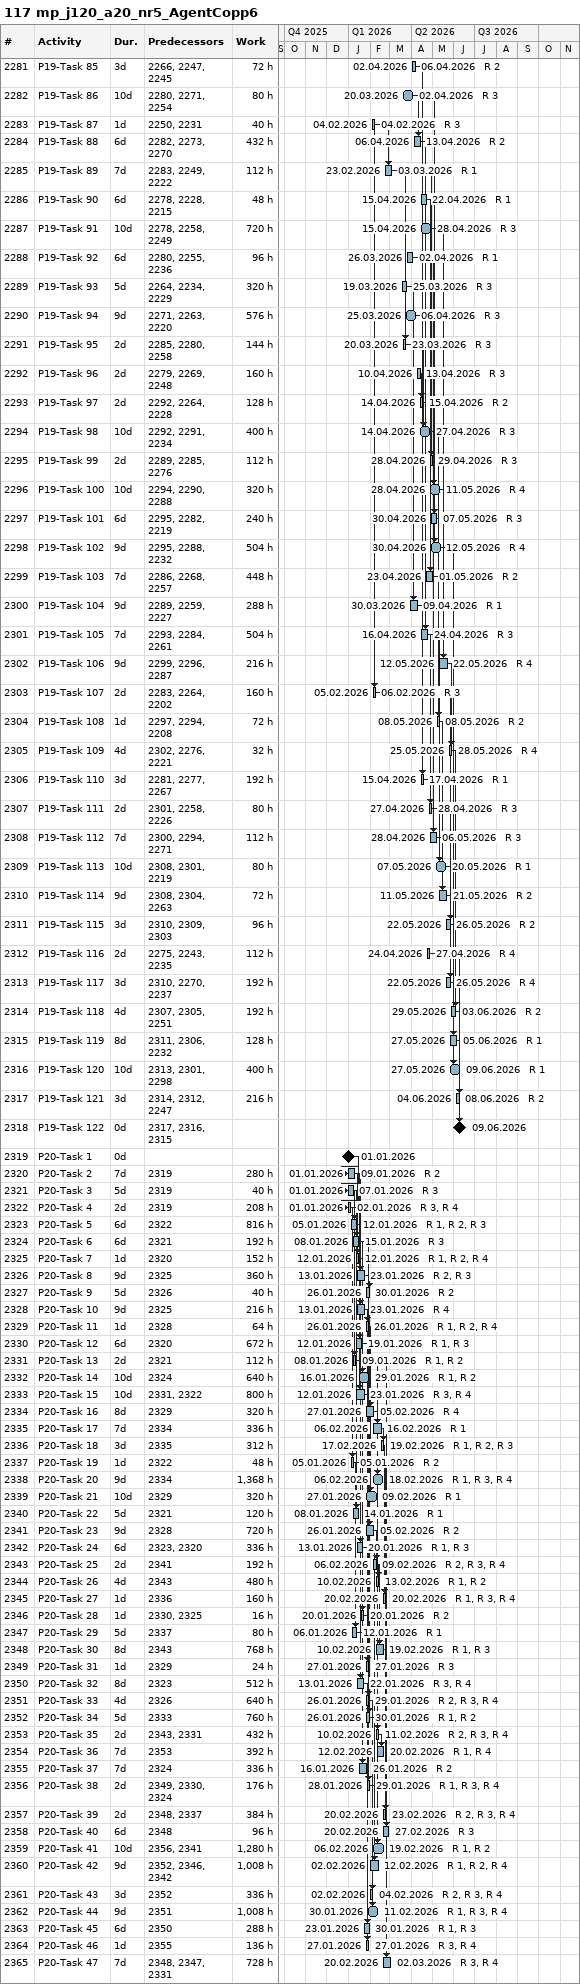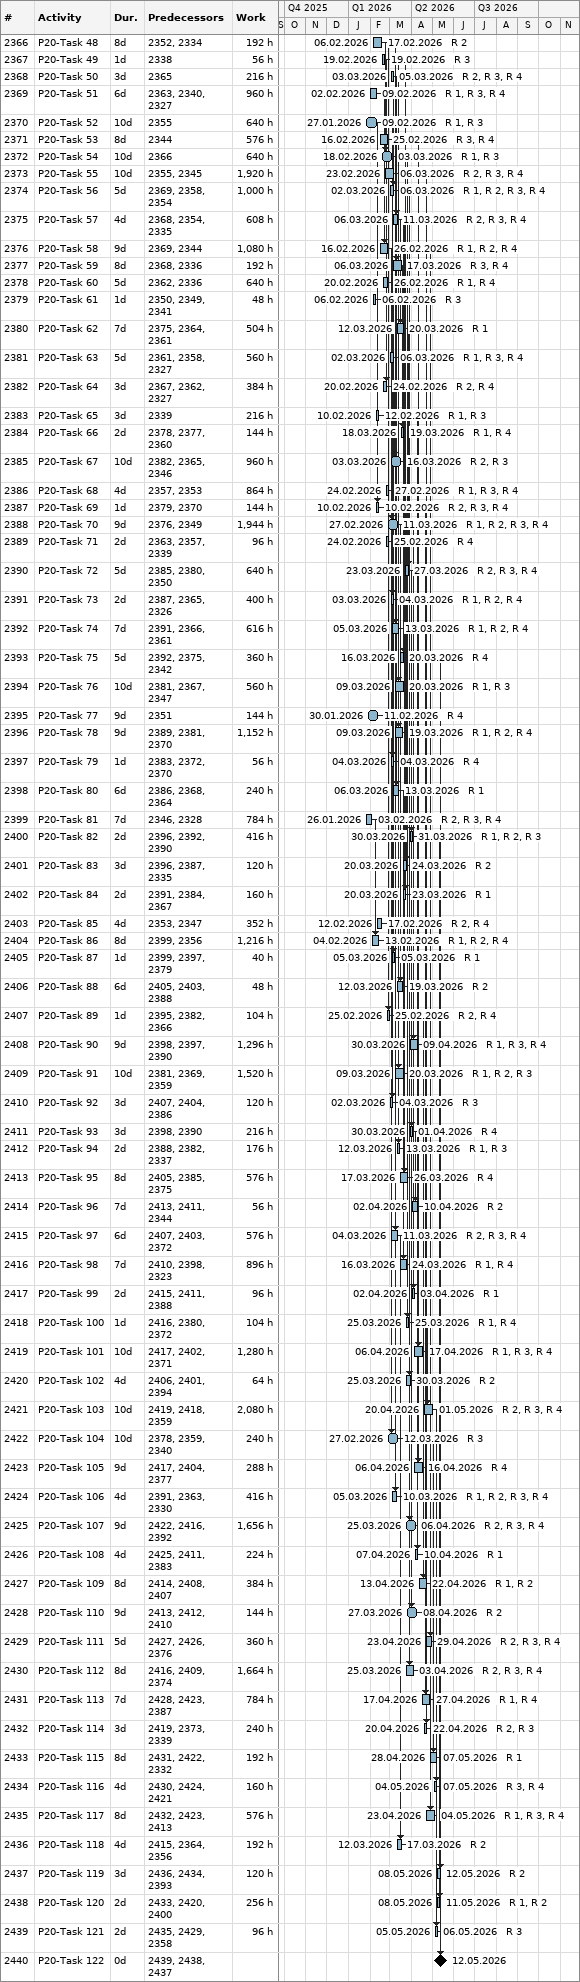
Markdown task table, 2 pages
117 mp_j120_a20_nr5_AgentCopp6

| ID | Task | Duration | Start | Finish | Predecessors | Resources | Work (h) |
|---|---|---|---|---|---|---|---|
| 2281 | P19-Task 85 | 3d | 2026-04-02 | 2026-04-06 | 2266, 2247, 2245 | R 2 | 72 |
| 2282 | P19-Task 86 | 10d | 2026-03-20 | 2026-04-02 | 2280, 2271, 2254 | R 3 | 80 |
| 2283 | P19-Task 87 | 1d | 2026-02-04 | 2026-02-04 | 2250, 2231 | R 3 | 40 |
| 2284 | P19-Task 88 | 6d | 2026-04-06 | 2026-04-13 | 2282, 2273, 2270 | R 2 | 432 |
| 2285 | P19-Task 89 | 7d | 2026-02-23 | 2026-03-03 | 2283, 2249, 2222 | R 1 | 112 |
| 2286 | P19-Task 90 | 6d | 2026-04-15 | 2026-04-22 | 2278, 2228, 2215 | R 1 | 48 |
| 2287 | P19-Task 91 | 10d | 2026-04-15 | 2026-04-28 | 2278, 2258, 2249 | R 3 | 720 |
| 2288 | P19-Task 92 | 6d | 2026-03-26 | 2026-04-02 | 2280, 2255, 2236 | R 1 | 96 |
| 2289 | P19-Task 93 | 5d | 2026-03-19 | 2026-03-25 | 2264, 2234, 2229 | R 3 | 320 |
| 2290 | P19-Task 94 | 9d | 2026-03-25 | 2026-04-06 | 2271, 2263, 2220 | R 3 | 576 |
| 2291 | P19-Task 95 | 2d | 2026-03-20 | 2026-03-23 | 2285, 2280, 2258 | R 3 | 144 |
| 2292 | P19-Task 96 | 2d | 2026-04-10 | 2026-04-13 | 2279, 2269, 2248 | R 3 | 160 |
| 2293 | P19-Task 97 | 2d | 2026-04-14 | 2026-04-15 | 2292, 2264, 2228 | R 2 | 128 |
| 2294 | P19-Task 98 | 10d | 2026-04-14 | 2026-04-27 | 2292, 2291, 2234 | R 3 | 400 |
| 2295 | P19-Task 99 | 2d | 2026-04-28 | 2026-04-29 | 2289, 2285, 2276 | R 3 | 112 |
| 2296 | P19-Task 100 | 10d | 2026-04-28 | 2026-05-11 | 2294, 2290, 2288 | R 4 | 320 |
| 2297 | P19-Task 101 | 6d | 2026-04-30 | 2026-05-07 | 2295, 2282, 2219 | R 3 | 240 |
| 2298 | P19-Task 102 | 9d | 2026-04-30 | 2026-05-12 | 2295, 2288, 2232 | R 4 | 504 |
| 2299 | P19-Task 103 | 7d | 2026-04-23 | 2026-05-01 | 2286, 2268, 2257 | R 2 | 448 |
| 2300 | P19-Task 104 | 9d | 2026-03-30 | 2026-04-09 | 2289, 2259, 2227 | R 1 | 288 |
| 2301 | P19-Task 105 | 7d | 2026-04-16 | 2026-04-24 | 2293, 2284, 2261 | R 3 | 504 |
| 2302 | P19-Task 106 | 9d | 2026-05-12 | 2026-05-22 | 2299, 2296, 2287 | R 4 | 216 |
| 2303 | P19-Task 107 | 2d | 2026-02-05 | 2026-02-06 | 2283, 2264, 2202 | R 3 | 160 |
| 2304 | P19-Task 108 | 1d | 2026-05-08 | 2026-05-08 | 2297, 2294, 2208 | R 2 | 72 |
| 2305 | P19-Task 109 | 4d | 2026-05-25 | 2026-05-28 | 2302, 2276, 2221 | R 4 | 32 |
| 2306 | P19-Task 110 | 3d | 2026-04-15 | 2026-04-17 | 2281, 2277, 2267 | R 1 | 192 |
| 2307 | P19-Task 111 | 2d | 2026-04-27 | 2026-04-28 | 2301, 2258, 2226 | R 3 | 80 |
| 2308 | P19-Task 112 | 7d | 2026-04-28 | 2026-05-06 | 2300, 2294, 2271 | R 3 | 112 |
| 2309 | P19-Task 113 | 10d | 2026-05-07 | 2026-05-20 | 2308, 2301, 2219 | R 1 | 80 |
| 2310 | P19-Task 114 | 9d | 2026-05-11 | 2026-05-21 | 2308, 2304, 2263 | R 2 | 72 |
| 2311 | P19-Task 115 | 3d | 2026-05-22 | 2026-05-26 | 2310, 2309, 2303 | R 2 | 96 |
| 2312 | P19-Task 116 | 2d | 2026-04-24 | 2026-04-27 | 2275, 2243, 2235 | R 4 | 112 |
| 2313 | P19-Task 117 | 3d | 2026-05-22 | 2026-05-26 | 2310, 2270, 2237 | R 4 | 192 |
| 2314 | P19-Task 118 | 4d | 2026-05-29 | 2026-06-03 | 2307, 2305, 2251 | R 2 | 192 |
| 2315 | P19-Task 119 | 8d | 2026-05-27 | 2026-06-05 | 2311, 2306, 2232 | R 1 | 128 |
| 2316 | P19-Task 120 | 10d | 2026-05-27 | 2026-06-09 | 2313, 2301, 2298 | R 1 | 400 |
| 2317 | P19-Task 121 | 3d | 2026-06-04 | 2026-06-08 | 2314, 2312, 2247 | R 2 | 216 |
| 2318 | P19-Task 122 | 0d | 2026-06-09 | 2026-06-09 | 2317, 2316, 2315 |  |  |
| 2319 | P20-Task 1 | 0d | 2026-01-01 | 2026-01-01 |  |  |  |
| 2320 | P20-Task 2 | 7d | 2026-01-01 | 2026-01-09 | 2319 | R 2 | 280 |
| 2321 | P20-Task 3 | 5d | 2026-01-01 | 2026-01-07 | 2319 | R 3 | 40 |
| 2322 | P20-Task 4 | 2d | 2026-01-01 | 2026-01-02 | 2319 | R 3, R 4 | 208 |
| 2323 | P20-Task 5 | 6d | 2026-01-05 | 2026-01-12 | 2322 | R 1, R 2, R 3 | 816 |
| 2324 | P20-Task 6 | 6d | 2026-01-08 | 2026-01-15 | 2321 | R 3 | 192 |
| 2325 | P20-Task 7 | 1d | 2026-01-12 | 2026-01-12 | 2320 | R 1, R 2, R 4 | 152 |
| 2326 | P20-Task 8 | 9d | 2026-01-13 | 2026-01-23 | 2325 | R 2, R 3 | 360 |
| 2327 | P20-Task 9 | 5d | 2026-01-26 | 2026-01-30 | 2326 | R 2 | 40 |
| 2328 | P20-Task 10 | 9d | 2026-01-13 | 2026-01-23 | 2325 | R 4 | 216 |
| 2329 | P20-Task 11 | 1d | 2026-01-26 | 2026-01-26 | 2328 | R 1, R 2, R 4 | 64 |
| 2330 | P20-Task 12 | 6d | 2026-01-12 | 2026-01-19 | 2320 | R 1, R 3 | 672 |
| 2331 | P20-Task 13 | 2d | 2026-01-08 | 2026-01-09 | 2321 | R 1, R 2 | 112 |
| 2332 | P20-Task 14 | 10d | 2026-01-16 | 2026-01-29 | 2324 | R 1, R 2 | 640 |
| 2333 | P20-Task 15 | 10d | 2026-01-12 | 2026-01-23 | 2331, 2322 | R 3, R 4 | 800 |
| 2334 | P20-Task 16 | 8d | 2026-01-27 | 2026-02-05 | 2329 | R 4 | 320 |
| 2335 | P20-Task 17 | 7d | 2026-02-06 | 2026-02-16 | 2334 | R 1 | 336 |
| 2336 | P20-Task 18 | 3d | 2026-02-17 | 2026-02-19 | 2335 | R 1, R 2, R 3 | 312 |
| 2337 | P20-Task 19 | 1d | 2026-01-05 | 2026-01-05 | 2322 | R 2 | 48 |
| 2338 | P20-Task 20 | 9d | 2026-02-06 | 2026-02-18 | 2334 | R 1, R 3, R 4 | 1368 |
| 2339 | P20-Task 21 | 10d | 2026-01-27 | 2026-02-09 | 2329 | R 1 | 320 |
| 2340 | P20-Task 22 | 5d | 2026-01-08 | 2026-01-14 | 2321 | R 1 | 120 |
| 2341 | P20-Task 23 | 9d | 2026-01-26 | 2026-02-05 | 2328 | R 2 | 720 |
| 2342 | P20-Task 24 | 6d | 2026-01-13 | 2026-01-20 | 2323, 2320 | R 1, R 3 | 336 |
| 2343 | P20-Task 25 | 2d | 2026-02-06 | 2026-02-09 | 2341 | R 2, R 3, R 4 | 192 |
| 2344 | P20-Task 26 | 4d | 2026-02-10 | 2026-02-13 | 2343 | R 1, R 2 | 480 |
| 2345 | P20-Task 27 | 1d | 2026-02-20 | 2026-02-20 | 2336 | R 1, R 3, R 4 | 160 |
| 2346 | P20-Task 28 | 1d | 2026-01-20 | 2026-01-20 | 2330, 2325 | R 2 | 16 |
| 2347 | P20-Task 29 | 5d | 2026-01-06 | 2026-01-12 | 2337 | R 1 | 80 |
| 2348 | P20-Task 30 | 8d | 2026-02-10 | 2026-02-19 | 2343 | R 1, R 3 | 768 |
| 2349 | P20-Task 31 | 1d | 2026-01-27 | 2026-01-27 | 2329 | R 3 | 24 |
| 2350 | P20-Task 32 | 8d | 2026-01-13 | 2026-01-22 | 2323 | R 3, R 4 | 512 |
| 2351 | P20-Task 33 | 4d | 2026-01-26 | 2026-01-29 | 2326 | R 2, R 3, R 4 | 640 |
| 2352 | P20-Task 34 | 5d | 2026-01-26 | 2026-01-30 | 2333 | R 1, R 2 | 760 |
| 2353 | P20-Task 35 | 2d | 2026-02-10 | 2026-02-11 | 2343, 2331 | R 2, R 3, R 4 | 432 |
| 2354 | P20-Task 36 | 7d | 2026-02-12 | 2026-02-20 | 2353 | R 1, R 4 | 392 |
| 2355 | P20-Task 37 | 7d | 2026-01-16 | 2026-01-26 | 2324 | R 2 | 336 |
| 2356 | P20-Task 38 | 2d | 2026-01-28 | 2026-01-29 | 2349, 2330, 2324 | R 1, R 3, R 4 | 176 |
| 2357 | P20-Task 39 | 2d | 2026-02-20 | 2026-02-23 | 2348, 2337 | R 2, R 3, R 4 | 384 |
| 2358 | P20-Task 40 | 6d | 2026-02-20 | 2026-02-27 | 2348 | R 3 | 96 |
| 2359 | P20-Task 41 | 10d | 2026-02-06 | 2026-02-19 | 2356, 2341 | R 1, R 2 | 1280 |
| 2360 | P20-Task 42 | 9d | 2026-02-02 | 2026-02-12 | 2352, 2346, 2342 | R 1, R 2, R 4 | 1008 |
| 2361 | P20-Task 43 | 3d | 2026-02-02 | 2026-02-04 | 2352 | R 2, R 3, R 4 | 336 |
| 2362 | P20-Task 44 | 9d | 2026-01-30 | 2026-02-11 | 2351 | R 1, R 3, R 4 | 1008 |
| 2363 | P20-Task 45 | 6d | 2026-01-23 | 2026-01-30 | 2350 | R 1, R 3 | 288 |
| 2364 | P20-Task 46 | 1d | 2026-01-27 | 2026-01-27 | 2355 | R 3, R 4 | 136 |
| 2365 | P20-Task 47 | 7d | 2026-02-20 | 2026-03-02 | 2348, 2347, 2331 | R 3, R 4 | 728 |
| 2366 | P20-Task 48 | 8d | 2026-02-06 | 2026-02-17 | 2352, 2334 | R 2 | 192 |
| 2367 | P20-Task 49 | 1d | 2026-02-19 | 2026-02-19 | 2338 | R 3 | 56 |
| 2368 | P20-Task 50 | 3d | 2026-03-03 | 2026-03-05 | 2365 | R 2, R 3, R 4 | 216 |
| 2369 | P20-Task 51 | 6d | 2026-02-02 | 2026-02-09 | 2363, 2340, 2327 | R 1, R 3, R 4 | 960 |
| 2370 | P20-Task 52 | 10d | 2026-01-27 | 2026-02-09 | 2355 | R 1, R 3 | 640 |
| 2371 | P20-Task 53 | 8d | 2026-02-16 | 2026-02-25 | 2344 | R 3, R 4 | 576 |
| 2372 | P20-Task 54 | 10d | 2026-02-18 | 2026-03-03 | 2366 | R 1, R 3 | 640 |
| 2373 | P20-Task 55 | 10d | 2026-02-23 | 2026-03-06 | 2355, 2345 | R 2, R 3, R 4 | 1920 |
| 2374 | P20-Task 56 | 5d | 2026-03-02 | 2026-03-06 | 2369, 2358, 2354 | R 1, R 2, R 3, R 4 | 1000 |
| 2375 | P20-Task 57 | 4d | 2026-03-06 | 2026-03-11 | 2368, 2354, 2335 | R 2, R 3, R 4 | 608 |
| 2376 | P20-Task 58 | 9d | 2026-02-16 | 2026-02-26 | 2369, 2344 | R 1, R 2, R 4 | 1080 |
| 2377 | P20-Task 59 | 8d | 2026-03-06 | 2026-03-17 | 2368, 2336 | R 3, R 4 | 192 |
| 2378 | P20-Task 60 | 5d | 2026-02-20 | 2026-02-26 | 2362, 2336 | R 1, R 4 | 640 |
| 2379 | P20-Task 61 | 1d | 2026-02-06 | 2026-02-06 | 2350, 2349, 2341 | R 3 | 48 |
| 2380 | P20-Task 62 | 7d | 2026-03-12 | 2026-03-20 | 2375, 2364, 2361 | R 1 | 504 |
| 2381 | P20-Task 63 | 5d | 2026-03-02 | 2026-03-06 | 2361, 2358, 2327 | R 1, R 3, R 4 | 560 |
| 2382 | P20-Task 64 | 3d | 2026-02-20 | 2026-02-24 | 2367, 2362, 2327 | R 2, R 4 | 384 |
| 2383 | P20-Task 65 | 3d | 2026-02-10 | 2026-02-12 | 2339 | R 1, R 3 | 216 |
| 2384 | P20-Task 66 | 2d | 2026-03-18 | 2026-03-19 | 2378, 2377, 2360 | R 1, R 4 | 144 |
| 2385 | P20-Task 67 | 10d | 2026-03-03 | 2026-03-16 | 2382, 2365, 2346 | R 2, R 3 | 960 |
| 2386 | P20-Task 68 | 4d | 2026-02-24 | 2026-02-27 | 2357, 2353 | R 1, R 3, R 4 | 864 |
| 2387 | P20-Task 69 | 1d | 2026-02-10 | 2026-02-10 | 2379, 2370 | R 2, R 3, R 4 | 144 |
| 2388 | P20-Task 70 | 9d | 2026-02-27 | 2026-03-11 | 2376, 2349 | R 1, R 2, R 3, R 4 | 1944 |
| 2389 | P20-Task 71 | 2d | 2026-02-24 | 2026-02-25 | 2363, 2357, 2339 | R 4 | 96 |
| 2390 | P20-Task 72 | 5d | 2026-03-23 | 2026-03-27 | 2385, 2380, 2350 | R 2, R 3, R 4 | 640 |
| 2391 | P20-Task 73 | 2d | 2026-03-03 | 2026-03-04 | 2387, 2365, 2326 | R 1, R 2, R 4 | 400 |
| 2392 | P20-Task 74 | 7d | 2026-03-05 | 2026-03-13 | 2391, 2366, 2361 | R 1, R 2, R 4 | 616 |
| 2393 | P20-Task 75 | 5d | 2026-03-16 | 2026-03-20 | 2392, 2375, 2342 | R 4 | 360 |
| 2394 | P20-Task 76 | 10d | 2026-03-09 | 2026-03-20 | 2381, 2367, 2347 | R 1, R 3 | 560 |
| 2395 | P20-Task 77 | 9d | 2026-01-30 | 2026-02-11 | 2351 | R 4 | 144 |
| 2396 | P20-Task 78 | 9d | 2026-03-09 | 2026-03-19 | 2389, 2381, 2370 | R 1, R 2, R 4 | 1152 |
| 2397 | P20-Task 79 | 1d | 2026-03-04 | 2026-03-04 | 2383, 2372, 2370 | R 4 | 56 |
| 2398 | P20-Task 80 | 6d | 2026-03-06 | 2026-03-13 | 2386, 2368, 2364 | R 1 | 240 |
| 2399 | P20-Task 81 | 7d | 2026-01-26 | 2026-02-03 | 2346, 2328 | R 2, R 3, R 4 | 784 |
| 2400 | P20-Task 82 | 2d | 2026-03-30 | 2026-03-31 | 2396, 2392, 2390 | R 1, R 2, R 3 | 416 |
| 2401 | P20-Task 83 | 3d | 2026-03-20 | 2026-03-24 | 2396, 2387, 2335 | R 2 | 120 |
| 2402 | P20-Task 84 | 2d | 2026-03-20 | 2026-03-23 | 2391, 2384, 2367 | R 1 | 160 |
| 2403 | P20-Task 85 | 4d | 2026-02-12 | 2026-02-17 | 2353, 2347 | R 2, R 4 | 352 |
| 2404 | P20-Task 86 | 8d | 2026-02-04 | 2026-02-13 | 2399, 2356 | R 1, R 2, R 4 | 1216 |
| 2405 | P20-Task 87 | 1d | 2026-03-05 | 2026-03-05 | 2399, 2397, 2379 | R 1 | 40 |
| 2406 | P20-Task 88 | 6d | 2026-03-12 | 2026-03-19 | 2405, 2403, 2388 | R 2 | 48 |
| 2407 | P20-Task 89 | 1d | 2026-02-25 | 2026-02-25 | 2395, 2382, 2366 | R 2, R 4 | 104 |
| 2408 | P20-Task 90 | 9d | 2026-03-30 | 2026-04-09 | 2398, 2397, 2390 | R 1, R 3, R 4 | 1296 |
| 2409 | P20-Task 91 | 10d | 2026-03-09 | 2026-03-20 | 2381, 2369, 2359 | R 1, R 2, R 3 | 1520 |
| 2410 | P20-Task 92 | 3d | 2026-03-02 | 2026-03-04 | 2407, 2404, 2386 | R 3 | 120 |
| 2411 | P20-Task 93 | 3d | 2026-03-30 | 2026-04-01 | 2398, 2390 | R 4 | 216 |
| 2412 | P20-Task 94 | 2d | 2026-03-12 | 2026-03-13 | 2388, 2382, 2337 | R 1, R 3 | 176 |
| 2413 | P20-Task 95 | 8d | 2026-03-17 | 2026-03-26 | 2405, 2385, 2375 | R 4 | 576 |
| 2414 | P20-Task 96 | 7d | 2026-04-02 | 2026-04-10 | 2413, 2411, 2344 | R 2 | 56 |
| 2415 | P20-Task 97 | 6d | 2026-03-04 | 2026-03-11 | 2407, 2403, 2372 | R 2, R 3, R 4 | 576 |
| 2416 | P20-Task 98 | 7d | 2026-03-16 | 2026-03-24 | 2410, 2398, 2323 | R 1, R 4 | 896 |
| 2417 | P20-Task 99 | 2d | 2026-04-02 | 2026-04-03 | 2415, 2411, 2388 | R 1 | 96 |
| 2418 | P20-Task 100 | 1d | 2026-03-25 | 2026-03-25 | 2416, 2380, 2372 | R 1, R 4 | 104 |
| 2419 | P20-Task 101 | 10d | 2026-04-06 | 2026-04-17 | 2417, 2402, 2371 | R 1, R 3, R 4 | 1280 |
| 2420 | P20-Task 102 | 4d | 2026-03-25 | 2026-03-30 | 2406, 2401, 2394 | R 2 | 64 |
| 2421 | P20-Task 103 | 10d | 2026-04-20 | 2026-05-01 | 2419, 2418, 2359 | R 2, R 3, R 4 | 2080 |
| 2422 | P20-Task 104 | 10d | 2026-02-27 | 2026-03-12 | 2378, 2359, 2340 | R 3 | 240 |
| 2423 | P20-Task 105 | 9d | 2026-04-06 | 2026-04-16 | 2417, 2404, 2377 | R 4 | 288 |
| 2424 | P20-Task 106 | 4d | 2026-03-05 | 2026-03-10 | 2391, 2363, 2330 | R 1, R 2, R 3, R 4 | 416 |
| 2425 | P20-Task 107 | 9d | 2026-03-25 | 2026-04-06 | 2422, 2416, 2392 | R 2, R 3, R 4 | 1656 |
| 2426 | P20-Task 108 | 4d | 2026-04-07 | 2026-04-10 | 2425, 2411, 2383 | R 1 | 224 |
| 2427 | P20-Task 109 | 8d | 2026-04-13 | 2026-04-22 | 2414, 2408, 2407 | R 1, R 2 | 384 |
| 2428 | P20-Task 110 | 9d | 2026-03-27 | 2026-04-08 | 2413, 2412, 2410 | R 2 | 144 |
| 2429 | P20-Task 111 | 5d | 2026-04-23 | 2026-04-29 | 2427, 2426, 2376 | R 2, R 3, R 4 | 360 |
| 2430 | P20-Task 112 | 8d | 2026-03-25 | 2026-04-03 | 2416, 2409, 2374 | R 2, R 3, R 4 | 1664 |
| 2431 | P20-Task 113 | 7d | 2026-04-17 | 2026-04-27 | 2428, 2423, 2387 | R 1, R 4 | 784 |
| 2432 | P20-Task 114 | 3d | 2026-04-20 | 2026-04-22 | 2419, 2373, 2339 | R 2, R 3 | 240 |
| 2433 | P20-Task 115 | 8d | 2026-04-28 | 2026-05-07 | 2431, 2422, 2332 | R 1 | 192 |
| 2434 | P20-Task 116 | 4d | 2026-05-04 | 2026-05-07 | 2430, 2424, 2421 | R 3, R 4 | 160 |
| 2435 | P20-Task 117 | 8d | 2026-04-23 | 2026-05-04 | 2432, 2423, 2413 | R 1, R 3, R 4 | 576 |
| 2436 | P20-Task 118 | 4d | 2026-03-12 | 2026-03-17 | 2415, 2364, 2356 | R 2 | 192 |
| 2437 | P20-Task 119 | 3d | 2026-05-08 | 2026-05-12 | 2436, 2434, 2393 | R 2 | 120 |
| 2438 | P20-Task 120 | 2d | 2026-05-08 | 2026-05-11 | 2433, 2420, 2400 | R 1, R 2 | 256 |
| 2439 | P20-Task 121 | 2d | 2026-05-05 | 2026-05-06 | 2435, 2429, 2358 | R 3 | 96 |
| 2440 | P20-Task 122 | 0d | 2026-05-12 | 2026-05-12 | 2439, 2438, 2437 |  |  |
